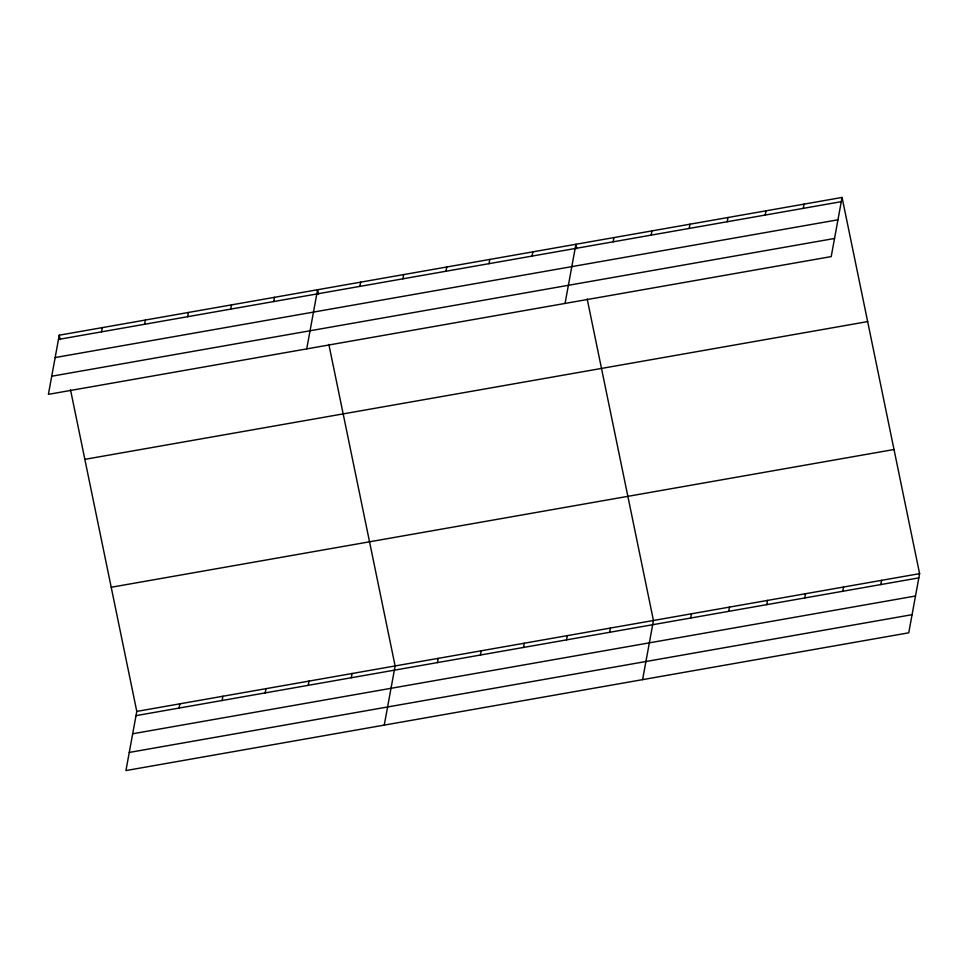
<?xml version="1.0" encoding="UTF-8"?>
<svg xmlns="http://www.w3.org/2000/svg" width="968" height="968" viewBox="0 0 968 968"><rect width="100%" height="100%" fill="white"/><g stroke="black" fill="none" stroke-linecap="round" stroke-linejoin="round"><path stroke-width="1.45" d="M59.254 335.194L48.4 394.351L831.21 256.593L842.063 197.436L59.254 335.194L60.173 339.635M101.531 331.855L102.305 327.62M144.583 324.28L145.369 320.045M187.647 316.705L188.421 312.47M70.531 389.886L136.79 711.407L125.937 770.564L908.746 632.806L919.6 573.649L842.063 197.436M230.699 309.131L231.473 304.896M179.068 708.068L179.842 703.833M273.75 301.544L274.525 297.321M222.12 700.493L222.906 696.258M306.723 348.891L317.577 289.734L318.496 294.175M265.184 692.919L265.958 688.684M359.854 286.395L360.641 282.16M308.235 685.332L309.01 681.109M402.918 278.82L403.692 274.585M351.287 677.757L352.062 673.522M445.97 271.246L446.744 267.011M384.26 725.092L395.125 665.948L328.854 344.426M489.021 263.671L489.796 259.436M437.403 662.608L438.177 658.373M532.073 256.084L532.848 251.862M480.455 655.034L481.229 650.798M565.058 303.432L575.912 244.275L576.819 248.716M523.506 647.459L524.281 643.224M613.155 241.819L613.93 237.583M566.558 639.872L567.333 635.649M651.174 235.127L651.948 230.892M609.61 632.298L610.397 628.063M689.192 228.436L689.978 224.201M642.595 679.633L653.448 620.488L587.177 298.967M727.222 221.745L727.996 217.51M690.692 618.032L691.467 613.797M765.24 215.053L766.015 210.818M728.71 611.34L729.485 607.105M803.259 208.362L804.045 204.127M766.741 604.649L767.515 600.414M804.759 597.958L805.533 593.723M842.777 591.266L843.551 587.031M880.795 584.575L881.582 580.34M58.479 339.429L841.289 201.671M55.152 357.555L837.961 219.797M51.727 376.225L834.537 238.467M84.845 459.352L867.655 321.594M111.211 587.261L894.009 449.503M136.79 711.407L919.6 573.649M136.016 715.642L918.826 577.884M132.689 733.768L915.498 596.01M129.264 752.438L912.074 614.68"/></g></svg>
